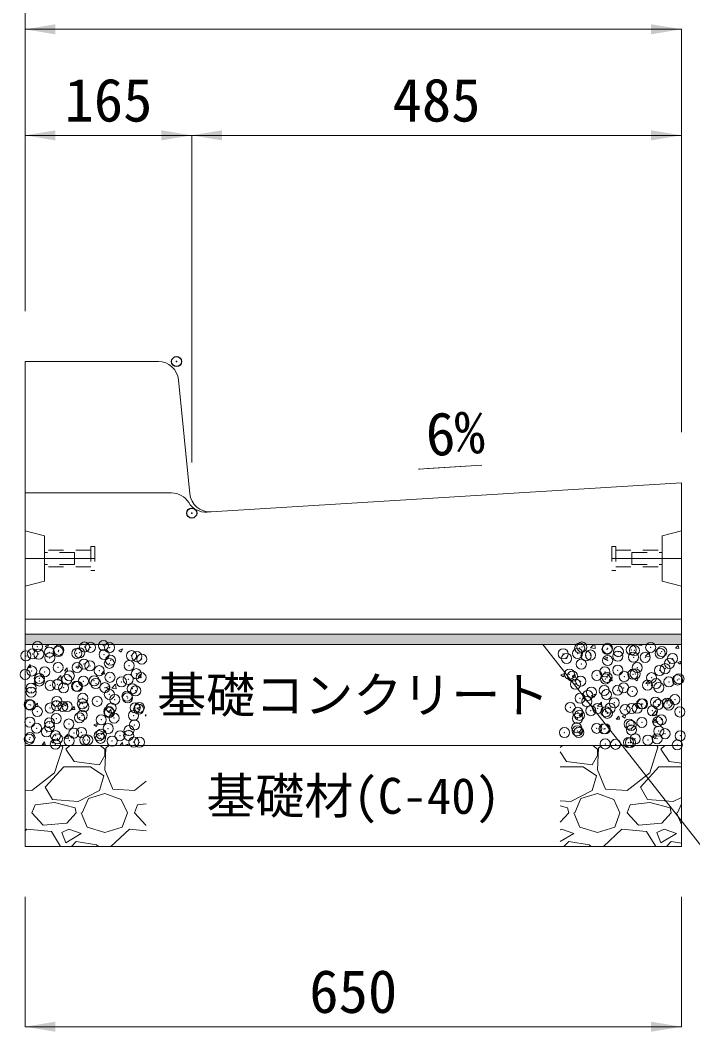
# Model space of a CAD drawing. Units: millimetres at full size. Extents: x 10958 to 33220, y 2125 to 9550.
# Drawn here: x 17003 to 17669, y 3627 to 4629 of the extents above; entities that cross this region are included whole.
import ezdxf
from ezdxf.enums import TextEntityAlignment as Align

# ---------------------------------------------------------------- set-up
doc = ezdxf.new("R2010")
doc.units = ezdxf.units.MM
doc.header["$LTSCALE"] = 20
doc.header["$PDMODE"] = 32
doc.header["$PDSIZE"] = 10
doc.linetypes.add('USER1', pattern=[1.35, 0.75, -0.6])
for name, color, linetype, lineweight in [('インサート', 3, 'USER1', 5), ('ハッチング_基礎', 150, 'Continuous', 5), ('中心線', 1, 'Continuous', 13), ('寸法線', 7, 'Continuous', 13), ('引出線', 4, 'Continuous', 13), ('本体', 2, 'Continuous', 13), ('舗装・基礎', 3, 'Continuous', 13)]:
    doc.layers.add(name, color=color, linetype=linetype, lineweight=lineweight)
for name, color, linetype in [('ハッチング_モルタル', 30, 'Continuous'), ('作業エリア', 11, 'Continuous'), ('文字', 41, 'Continuous')]:
    doc.layers.add(name, color=color, linetype=linetype)
doc.styles.add('ＭＳ ゴシック', font='')
doc.styles.get('ＭＳ ゴシック').set_extended_font_data('MS Gothic')

# ---------------------------------------------------------------- blocks, each defined once
blk = doc.blocks.new('filled_arrow')
at = {"color": 0, "linetype": 'Continuous', "lineweight": -2}
blk.add_solid([(7.5, 1.25), (0, 0), (7.5, -1.25)], dxfattribs=at)
blk = doc.blocks.new('open_arrow')
at = {"color": 0, "linetype": 'Continuous', "lineweight": -2}
blk.add_lwpolyline([(7.5, 1.25), (0, 0), (7.5, -1.25)], dxfattribs=at)

msp = doc.modelspace()

# ---------------------------------------------------------------- hatches: boundary and pattern name
at = {"layer": 'ハッチング_モルタル'}
msp.add_hatch(color=256, dxfattribs=at).paths.add_polyline_path([(17658.14, 4010.84), (17658.14, 4020.84), (17008.14, 4020.84), (17008.14, 4010.84)])

# ---------------------------------------------------------------- linework, layer by layer
at = {"layer": 'インサート'}
for p, q in [((17077.14, 4107.84), (17073.14, 4107.84)), ((17073.14, 4107.84), (17073.14, 4083.84)), ((17077.14, 4107.84), (17077.14, 4083.84)), ((17589.14, 4107.84), (17593.14, 4107.84)), ((17589.14, 4107.84), (17589.14, 4083.84)), ((17593.14, 4107.84), (17593.14, 4083.84)), ((17073.14, 4104.09), (17027.14, 4104.09)), ((17027.14, 4104.09), (17027.14, 4087.59)), ((17057.14, 4101.84), (17027.14, 4101.84)), ((17057.14, 4101.84), (17057.14, 4089.84)), ((17593.14, 4104.09), (17639.14, 4104.09)), ((17609.14, 4101.84), (17639.14, 4101.84)), ((17609.14, 4101.84), (17609.14, 4089.84)), ((17639.14, 4104.09), (17639.14, 4087.59)), ((17057.14, 4089.84), (17027.14, 4089.84)), ((17073.14, 4087.59), (17027.14, 4087.59)), ((17593.14, 4087.59), (17639.14, 4087.59)), ((17609.14, 4089.84), (17639.14, 4089.84)), ((17077.14, 4083.84), (17073.14, 4083.84)), ((17589.14, 4083.84), (17593.14, 4083.84))]:
    msp.add_line(p, q, dxfattribs=at)
at = {"layer": 'ハッチング_基礎'}
for p, q in [((17027.83, 4008.99), (17031.39, 4010.36)), ((17027.83, 4008.98), (17030.35, 4007.28)), ((17030.35, 4007.28), (17031.38, 4010.35)), ((17100.84, 4004.92), (17104.39, 4006.29)), ((17103.36, 4003.21), (17104.39, 4006.28)), ((17568.27, 4007.5), (17572.79, 4006.8)), ((17568.28, 4007.49), (17571.49, 4010.84)), ((17572.79, 4006.79), (17572.32, 4010.84)), ((17616.05, 4010.14), (17616.64, 4010.84)), ((17616.05, 4010.14), (17619.09, 4009.87)), ((17619.07, 4009.87), (17618.89, 4010.84)), ((17652.49, 4006.95), (17654.94, 4009.87)), ((17652.49, 4006.95), (17655.53, 4006.69)), ((17655.5, 4006.68), (17654.92, 4009.87)), ((17100.83, 4004.91), (17103.36, 4003.21)), ((17581.55, 3996.89), (17584.08, 3995.18)), ((17581.56, 3996.9), (17585.11, 3998.26)), ((17584.08, 3995.18), (17585.11, 3998.25)), ((17622.49, 3999.08), (17626.45, 4003.21)), ((17622.49, 3999.09), (17627.01, 3998.39)), ((17627.01, 3998.38), (17626.44, 4003.21)), ((17010.72, 3987.91), (17013.17, 3990.83)), ((17010.72, 3987.91), (17013.76, 3987.64)), ((17013.74, 3987.64), (17013.15, 3990.83)), ((17047.16, 3984.72), (17049.61, 3987.64)), ((17050.18, 3984.45), (17049.59, 3987.64)), ((17058.15, 3988.54), (17061.71, 3989.9)), ((17058.15, 3988.53), (17060.67, 3986.82)), ((17060.68, 3986.82), (17061.71, 3989.89)), ((17654.56, 3992.83), (17658.12, 3994.19)), ((17654.56, 3992.82), (17657.08, 3991.11)), ((17657.08, 3991.11), (17658.11, 3994.18)), ((17039.59, 3975.79), (17043.54, 3979.91)), ((17044.1, 3975.09), (17043.54, 3979.91)), ((17047.16, 3984.72), (17050.19, 3984.46)), ((17083.6, 3981.53), (17086.04, 3984.45)), ((17083.6, 3981.53), (17086.63, 3981.27)), ((17086.61, 3981.27), (17086.03, 3984.45)), ((17120.03, 3978.35), (17122.48, 3981.27)), ((17120.03, 3978.35), (17123.07, 3978.08)), ((17123.05, 3978.08), (17122.46, 3981.26)), ((17538.87, 3980.51), (17542.43, 3981.88)), ((17538.87, 3980.5), (17541.4, 3978.8)), ((17541.4, 3978.8), (17542.43, 3981.87)), ((17550.23, 3978.3), (17552.68, 3981.22)), ((17550.23, 3978.3), (17553.26, 3978.04)), ((17553.24, 3978.03), (17552.66, 3981.22)), ((17586.66, 3975.12), (17589.11, 3978.04)), ((17589.68, 3974.85), (17589.09, 3978.03)), ((17611.87, 3976.43), (17614.4, 3974.73)), ((17611.88, 3976.44), (17615.44, 3977.81)), ((17614.4, 3974.73), (17615.43, 3977.8)), ((17015.46, 3972.14), (17017.99, 3970.44)), ((17015.47, 3972.15), (17019.03, 3973.52)), ((17017.99, 3970.44), (17019.02, 3973.51)), ((17039.59, 3975.8), (17044.1, 3975.09)), ((17088.47, 3968.08), (17091, 3966.37)), ((17088.48, 3968.09), (17092.03, 3969.45)), ((17091, 3966.37), (17092.03, 3969.44)), ((17093.8, 3967.38), (17097.76, 3971.5)), ((17093.8, 3967.39), (17098.32, 3966.69)), ((17098.32, 3966.68), (17097.76, 3971.5)), ((17586.66, 3975.12), (17589.7, 3974.85)), ((17623.1, 3971.93), (17625.55, 3974.85)), ((17623.1, 3971.93), (17626.14, 3971.66)), ((17626.12, 3971.66), (17625.53, 3974.84)), ((17569.19, 3960.05), (17571.72, 3958.34)), ((17569.2, 3960.06), (17572.75, 3961.42)), ((17571.72, 3958.34), (17572.75, 3961.41)), ((17642.2, 3955.99), (17645.76, 3957.36)), ((17644.72, 3954.28), (17645.75, 3957.35)), ((17017.77, 3949.7), (17020.22, 3952.62)), ((17017.77, 3949.7), (17020.81, 3949.43)), ((17020.79, 3949.43), (17020.2, 3952.61)), ((17045.79, 3951.7), (17049.35, 3953.07)), ((17045.79, 3951.69), (17048.31, 3949.99)), ((17048.31, 3949.99), (17049.34, 3953.06)), ((17054.21, 3946.51), (17056.66, 3949.43)), ((17054.21, 3946.51), (17057.24, 3946.25)), ((17057.22, 3946.24), (17056.64, 3949.43)), ((17090.64, 3943.32), (17093.09, 3946.24)), ((17093.66, 3943.05), (17093.07, 3946.24)), ((17118.79, 3947.62), (17121.32, 3945.92)), ((17118.8, 3947.63), (17122.35, 3949)), ((17121.32, 3945.92), (17122.35, 3948.99)), ((17575.01, 3949.6), (17578.97, 3953.72)), ((17575.01, 3949.6), (17579.53, 3948.9)), ((17579.53, 3948.9), (17578.96, 3953.72)), ((17642.2, 3955.98), (17644.72, 3954.28)), ((17090.64, 3943.32), (17093.68, 3943.06)), ((17127.08, 3940.14), (17128.14, 3941.39)), ((17127.08, 3940.14), (17128.14, 3940.04)), ((17557.28, 3940.09), (17559.72, 3943.01)), ((17557.28, 3940.09), (17560.31, 3939.83)), ((17560.29, 3939.82), (17559.7, 3943.01)), ((17593.71, 3936.91), (17596.16, 3939.82)), ((17593.71, 3936.9), (17596.75, 3936.64)), ((17596.73, 3936.64), (17596.14, 3939.82)), ((17599.51, 3939.6), (17602.04, 3937.89)), ((17599.52, 3939.61), (17603.08, 3940.97)), ((17602.04, 3937.89), (17603.07, 3940.96)), ((17629.22, 3941.2), (17633.74, 3940.5)), ((17629.23, 3941.19), (17633.18, 3945.31)), ((17630.15, 3933.72), (17632.6, 3936.64)), ((17633.17, 3933.45), (17632.58, 3936.63)), ((17633.74, 3940.49), (17633.18, 3945.31)), ((17076.11, 3931.25), (17079.67, 3932.61)), ((17076.11, 3931.24), (17078.64, 3929.53)), ((17078.64, 3929.53), (17079.67, 3932.6)), ((17630.15, 3933.72), (17633.19, 3933.45)), ((17033.43, 3914.86), (17036.99, 3916.23)), ((17035.95, 3913.15), (17036.98, 3916.22)), ((17046.32, 3917.9), (17050.28, 3922.02)), ((17046.32, 3917.9), (17050.84, 3917.2)), ((17050.84, 3917.19), (17050.28, 3922.02)), ((17556.83, 3923.21), (17559.36, 3921.51)), ((17556.84, 3923.22), (17560.39, 3924.59)), ((17559.36, 3921.51), (17560.39, 3924.58)), ((17629.84, 3919.15), (17633.4, 3920.52)), ((17629.84, 3919.14), (17632.36, 3917.44)), ((17632.36, 3917.44), (17633.39, 3920.51)), ((17024.82, 3911.49), (17027.27, 3914.41)), ((17024.82, 3911.49), (17027.86, 3911.22)), ((17027.84, 3911.22), (17027.25, 3914.4)), ((17033.43, 3914.85), (17035.95, 3913.15)), ((17037.18, 3883.58), (17045.31, 3908.98)), ((17045.31, 3908.98), (17044.17, 3910.84)), ((17052.26, 3910.84), (17048.36, 3906.95)), ((17048.36, 3906.95), (17056.49, 3894.76)), ((17063.39, 3910.84), (17063.71, 3911.22)), ((17063.75, 3910.84), (17063.69, 3911.21)), ((17086.97, 3906.95), (17082.51, 3910.84)), ((17087.98, 3907.96), (17086.97, 3886.63)), ((17086.97, 3900.85), (17086.97, 3906.95)), ((17091.14, 3910.84), (17087.98, 3907.96)), ((17101.84, 3910.84), (17104.5, 3913.61)), ((17104.81, 3910.84), (17104.49, 3913.61)), ((17106.57, 3910.84), (17109.99, 3912.16)), ((17109.55, 3910.84), (17109.99, 3912.15)), ((17540.26, 3910.84), (17538.14, 3908.72)), ((17574.97, 3906.95), (17570.51, 3910.84)), ((17575.98, 3907.96), (17574.97, 3886.63)), ((17574.97, 3900.85), (17574.97, 3906.95)), ((17579.14, 3910.84), (17575.98, 3907.96)), ((17626.78, 3883.58), (17634.91, 3908.98)), ((17634.91, 3908.98), (17633.77, 3910.84)), ((17641.86, 3910.84), (17637.96, 3906.95)), ((17637.96, 3906.95), (17646.09, 3894.76)), ((17081.89, 3891.71), (17086.97, 3900.85)), ((17538.14, 3904.28), (17544.49, 3894.76)), ((17569.89, 3891.71), (17574.97, 3900.85)), ((17028.04, 3869.36), (17046.33, 3889.68)), ((17046.33, 3889.68), (17072.74, 3889.68)), ((17056.49, 3894.76), (17081.89, 3891.71)), ((17072.74, 3889.68), (17085.95, 3880.53)), ((17086.97, 3886.63), (17095.09, 3867.32)), ((17538.14, 3889.68), (17560.74, 3889.68)), ((17544.49, 3894.76), (17569.89, 3891.71)), ((17560.74, 3889.68), (17573.95, 3880.53)), ((17574.97, 3886.63), (17583.09, 3867.32)), ((17617.64, 3869.36), (17635.93, 3889.68)), ((17635.93, 3889.68), (17658.14, 3889.68)), ((17646.09, 3894.76), (17658.14, 3893.31)), ((17014.83, 3866.31), (17037.18, 3883.58)), ((17085.95, 3880.53), (17081.89, 3866.31)), ((17573.95, 3880.53), (17569.89, 3866.31)), ((17604.43, 3866.31), (17626.78, 3883.58)), ((17008.14, 3866.63), (17014.83, 3866.31)), ((17035.15, 3857.16), (17028.04, 3869.36)), ((17081.89, 3866.31), (17060.55, 3855.13)), ((17095.09, 3867.32), (17116.43, 3866.31)), ((17116.43, 3866.31), (17128.14, 3875.35)), ((17569.89, 3866.31), (17548.55, 3855.13)), ((17583.09, 3867.32), (17604.43, 3866.31)), ((17624.75, 3857.16), (17617.64, 3869.36)), ((17060.55, 3855.13), (17035.15, 3857.16)), ((17064.61, 3843.96), (17070.71, 3858.18)), ((17070.71, 3858.18), (17086.97, 3863.26)), ((17086.97, 3863.26), (17103.22, 3857.16)), ((17103.22, 3857.16), (17109.32, 3843.96)), ((17552.61, 3843.96), (17558.71, 3858.18)), ((17558.71, 3858.18), (17574.97, 3863.26)), ((17574.97, 3863.26), (17591.22, 3857.16)), ((17591.22, 3857.16), (17597.32, 3843.96)), ((17650.15, 3855.13), (17624.75, 3857.16)), ((17658.14, 3859.31), (17650.15, 3855.13)), ((17014.83, 3843.96), (17017.88, 3852.08)), ((17037.18, 3854.12), (17017.88, 3852.08)), ((17057.5, 3849.04), (17037.18, 3854.12)), ((17058.52, 3843.96), (17057.5, 3849.04)), ((17116.43, 3843.96), (17119.48, 3852.08)), ((17128.14, 3852.99), (17119.48, 3852.08)), ((17548.55, 3855.13), (17538.14, 3855.96)), ((17545.5, 3849.04), (17538.14, 3850.88)), ((17546.52, 3843.96), (17545.5, 3849.04)), ((17604.43, 3843.96), (17607.48, 3852.08)), ((17626.78, 3854.12), (17607.48, 3852.08)), ((17647.1, 3849.04), (17626.78, 3854.12)), ((17648.12, 3843.96), (17647.1, 3849.04)), ((17654.21, 3843.96), (17658.14, 3853.1)), ((17026.01, 3831.76), (17014.83, 3843.96)), ((17058.52, 3843.96), (17049.37, 3833.8)), ((17063.6, 3843.96), (17069.69, 3829.73)), ((17104.24, 3829.73), (17109.32, 3843.96)), ((17127.61, 3831.76), (17116.43, 3843.96)), ((17546.52, 3843.96), (17538.14, 3834.64)), ((17551.6, 3843.96), (17557.69, 3829.73)), ((17592.24, 3829.73), (17597.32, 3843.96)), ((17615.61, 3831.76), (17604.43, 3843.96)), ((17648.12, 3843.96), (17638.97, 3833.8)), ((17653.2, 3843.96), (17658.14, 3832.44)), ((17009.75, 3827.7), (17008.14, 3826.22)), ((17034.13, 3825.67), (17009.75, 3827.7)), ((17049.37, 3833.8), (17026.01, 3831.76)), ((17051.41, 3827.7), (17044.29, 3824.65)), ((17063.6, 3823.64), (17051.41, 3827.7)), ((17069.69, 3829.73), (17086.97, 3824.65)), ((17086.97, 3824.65), (17104.24, 3829.73)), ((17111.35, 3827.7), (17092.89, 3810.84)), ((17128.14, 3826.3), (17111.35, 3827.7)), ((17128.14, 3831.81), (17127.61, 3831.76)), ((17539.41, 3827.7), (17538.14, 3827.15)), ((17551.6, 3823.64), (17539.41, 3827.7)), ((17557.69, 3829.73), (17574.97, 3824.65)), ((17574.97, 3824.65), (17592.24, 3829.73)), ((17599.35, 3827.7), (17580.89, 3810.84)), ((17623.73, 3825.67), (17599.35, 3827.7)), ((17638.97, 3833.8), (17615.61, 3831.76)), ((17641.01, 3827.7), (17633.89, 3824.65)), ((17653.2, 3823.64), (17641.01, 3827.7)), ((17043.19, 3810.84), (17034.13, 3825.67)), ((17044.29, 3824.65), (17048.36, 3814.49)), ((17048.36, 3814.49), (17063.6, 3823.64)), ((17538.14, 3815.56), (17551.6, 3823.64)), ((17632.79, 3810.84), (17623.73, 3825.67)), ((17633.89, 3824.65), (17637.96, 3814.49)), ((17637.96, 3814.49), (17653.2, 3823.64)), ((17058.52, 3815.51), (17053.86, 3810.84)), ((17078.84, 3812.46), (17058.52, 3815.51)), ((17080.69, 3810.84), (17078.84, 3812.46)), ((17546.52, 3815.51), (17541.86, 3810.84)), ((17566.84, 3812.46), (17546.52, 3815.51)), ((17568.69, 3810.84), (17566.84, 3812.46)), ((17648.12, 3815.51), (17643.46, 3810.84)), ((17658.14, 3814.01), (17648.12, 3815.51))]:
    msp.add_line(p, q, dxfattribs=at)
for p in [(17015.25, 4001.39), (17020.3, 4008.59), (17032.06, 4003.05), (17040.81, 4003.67), (17041.33, 4004.97), (17059.18, 4001.9), (17062.09, 4002.52), (17066.99, 4008.22), (17072.89, 4007.9), (17085.61, 4009.57), (17091.72, 4007.61), (17541.01, 4001.42), (17555.36, 4001.78), (17557.41, 4007.1), (17559.67, 4008.21), (17584.53, 4005.95), (17584.99, 4006.87), (17595.79, 4003.63), (17608.51, 4005.31), (17611.65, 4004.81), (17627.75, 4007.84), (17637.18, 4001.94), (17638.77, 4003.66), (17008.85, 3999.47), (17021.57, 4001.14), (17032.47, 3997.44), (17066.38, 3991.31), (17086.3, 4000.75), (17091.49, 3992.07), (17092.76, 3995.12), (17113.42, 3999.61), (17118.84, 3998.7), (17123.57, 3996.29), (17544.47, 3996.87), (17559.05, 3991.3), (17563.71, 3999.41), (17568.12, 4000.27), (17585.13, 3994.88), (17595.24, 3999.13), (17610.79, 3998.13), (17622.36, 3997.98), (17646.47, 3992.03), (17649.48, 3996.84), (17014.63, 3984.48), (17027.45, 3983.64), (17040.72, 3988.06), (17059.53, 3987.86), (17072.25, 3989.53), (17081.5, 3984.75), (17111.12, 3989.83), (17118.23, 3981.79), (17547.31, 3981.28), (17582.43, 3983.59), (17595.15, 3985.27), (17610.18, 3981.22), (17612.51, 3981.64), (17614.39, 3987.8), (17636.56, 3985.03), (17642.14, 3986.73), (17008.21, 3981.1), (17022.17, 3977.09), (17022.24, 3974.57), (17049.29, 3975.94), (17051.87, 3979.66), (17065.76, 3974.4), (17076.41, 3974.8), (17078.12, 3972.03), (17092.14, 3978.21), (17103.52, 3973.65), (17110.2, 3976.26), (17122.92, 3977.93), (17550.35, 3979.37), (17553.26, 3971.47), (17558.43, 3974.39), (17574.43, 3980.13), (17582.89, 3976.56), (17584.52, 3977.97), (17601.54, 3978.98), (17628.66, 3977.84), (17633.1, 3971.99), (17645.82, 3973.66), (17654.31, 3975.57), (17655.78, 3976.69), (17014.02, 3967.57), (17014.08, 3963.6), (17032.88, 3970.26), (17040.1, 3971.15), (17046.16, 3967.82), (17058.88, 3969.5), (17060, 3969.12), (17087.12, 3967.97), (17091.53, 3961.3), (17114.24, 3966.83), (17117.61, 3964.87), (17569.07, 3963.56), (17581.78, 3965.23), (17595.06, 3965.4), (17601.02, 3967.77), (17609.56, 3964.31), (17624.69, 3970.49), (17635.94, 3968.12), (17012.06, 3951.26), (17039.48, 3954.24), (17064.76, 3952), (17065.14, 3957.49), (17079.4, 3954.44), (17096.84, 3956.22), (17109.02, 3959.52), (17109.56, 3957.89), (17557.82, 3957.48), (17564.53, 3954.17), (17565.43, 3960.32), (17583.9, 3961.06), (17591.65, 3953.03), (17618.77, 3951.88), (17619.74, 3951.95), (17632.46, 3953.63), (17635.32, 3951.21), (17644.09, 3952.71), (17651.7, 3956.16), (17013.4, 3950.66), (17020.15, 3944.26), (17032.8, 3947.79), (17039.18, 3950.12), (17045.52, 3949.46), (17049.77, 3949.35), (17066.3, 3948.97), (17090.91, 3944.39), (17091.57, 3943.28), (17093.42, 3947.83), (17116.99, 3947.96), (17120.54, 3946.68), (17121.2, 3948.37), (17548.13, 3948.49), (17555.7, 3943.52), (17568.42, 3945.2), (17575.24, 3947.35), (17583.28, 3944.15), (17584.84, 3942.54), (17587.66, 3947.73), (17602.36, 3946.2), (17608.94, 3947.4), (17614.46, 3947.63), (17629.48, 3945.06), (17645.89, 3950.73), (17656.6, 3943.91), (17012.78, 3933.75), (17032.32, 3933.11), (17038.86, 3937.33), (17051.39, 3931.96), (17061.94, 3938.2), (17064.52, 3940.58), (17083.48, 3936.18), (17096.19, 3937.86), (17115.43, 3940.39), (17555.21, 3937.46), (17557.2, 3940.57), (17606.38, 3931.92), (17619.09, 3933.59), (17634.71, 3934.3), (17638.33, 3936.12), (17019.44, 3927.75), (17029.29, 3924.16), (17032.15, 3929.43), (17056.41, 3923.01), (17063.91, 3923.67), (17083.53, 3921.87), (17090.29, 3927.48), (17110.97, 3925.5), (17116.37, 3931.05), (17542.34, 3923.49), (17554.43, 3928.35), (17555.05, 3925.16), (17556.58, 3923.66), (17574.29, 3927.69), (17581.54, 3927.2), (17582.66, 3927.24), (17608.32, 3930.49), (17608.66, 3926.06), (17635.78, 3924.91), (17641.99, 3922.4), (17012.16, 3916.84), (17012.88, 3918.48), (17038.03, 3911.92), (17038.25, 3920.41), (17040, 3917.34), (17051.72, 3915.33), (17067.12, 3916.19), (17070.11, 3916.15), (17081.35, 3920.42), (17082.83, 3917.82), (17094.24, 3915.04), (17102.07, 3920.35), (17110.64, 3920.72), (17115.75, 3914.14), (17121.35, 3913.9), (17582.74, 3912.23), (17593.01, 3911.88), (17605.73, 3913.56), (17607.7, 3913.58), (17612.36, 3917.32), (17624.97, 3916.09), (17634.09, 3917.39), (17654.16, 3911.25), (17657.05, 3920.31)]:
    msp.add_point(p, dxfattribs=at)
at = {"layer": '中心線'}
for p, q in [((17008.14, 4095.84), (17077.14, 4095.84)), ((17658.14, 4095.84), (17589.14, 4095.84))]:
    msp.add_line(p, q, dxfattribs=at)
at = {"layer": '作業エリア'}
for p in [(17158.14, 4290.84), (17173.14, 4140.84)]:
    msp.add_point(p, dxfattribs=at)
at = {"layer": '寸法線'}
for p, q in [((17008.14, 4619.84), (17008.14, 4897.11)), ((17658.14, 4619.84), (17008.14, 4619.84)), ((17008.14, 4340.84), (17008.14, 4619.84)), ((17658.14, 4220.84), (17658.14, 4619.84)), ((17173.14, 4514.84), (17008.14, 4514.84)), ((17008.14, 4340.84), (17008.14, 4514.84)), ((17658.14, 4514.84), (17173.14, 4514.84)), ((17173.14, 4190.84), (17173.14, 4514.84)), ((17173.14, 4190.84), (17173.14, 4514.84)), ((17658.14, 4220.84), (17658.14, 4514.84)), ((17008.14, 3760.84), (17008.14, 3632.26)), ((17658.14, 3760.84), (17658.14, 3632.26)), ((17008.14, 3632.26), (17658.14, 3632.26))]:
    msp.add_line(p, q, dxfattribs=at)
at = {"layer": '引出線'}
for points in [[(17397.79, 4184.33), (17460.36, 4188.2), (17407.01, 4184.9)], [(17520.97, 4010.84), (17728.46, 3747.06), (18185.87, 3747.06)]]:
    msp.add_lwpolyline(points, dxfattribs=at)
at = {"layer": '本体'}
for p, q in [((17008.14, 4290.84), (17008.14, 4020.84)), ((17140.04, 4290.84), (17008.14, 4290.84)), ((17159.94, 4272.83), (17171.22, 4160)), ((17658.14, 4170.84), (17192.35, 4142.03)), ((17658.14, 4170.84), (17658.14, 4020.84)), ((17153.04, 4160.84), (17008.14, 4160.84)), ((17192.35, 4142.03), (17188.37, 4141.79)), ((17658.14, 4020.84), (17008.14, 4020.84))]:
    msp.add_line(p, q, dxfattribs=at)
at = {"layer": '本体', "lineweight": 9}
for p, q in [((17008.14, 4123.34), (17027.14, 4118.34)), ((17027.14, 4118.34), (17027.14, 4073.34)), ((17658.14, 4123.34), (17639.14, 4118.34)), ((17639.14, 4118.34), (17639.14, 4073.34)), ((17008.14, 4068.34), (17027.14, 4073.34)), ((17658.14, 4068.34), (17639.14, 4073.34))]:
    msp.add_line(p, q, dxfattribs=at)
at = {"layer": '本体', "lineweight": 5}
msp.add_line((17658.14, 4035.84), (17008.14, 4035.84), dxfattribs=at)
at = {"layer": '本体'}
for centre, start, end in [((17140.04, 4270.84), 5.71059, 90), ((17153.04, 4140.84), 31.50748, 90), ((17191.12, 4161.99), 185.71059, 273.53956), ((17187.14, 4161.75), 211.50748, 273.53956)]:
    msp.add_arc(centre, 20, start, end, dxfattribs=at)
at = {"layer": '舗装・基礎'}
for points in [[(17008.14, 4020.84), (17658.14, 4020.84), (17658.14, 4010.84), (17008.14, 4010.84)], [(17008.14, 4010.84), (17658.14, 4010.84), (17658.14, 3910.84), (17008.14, 3910.84)], [(17008.14, 3910.84), (17658.14, 3910.84), (17658.14, 3810.84), (17008.14, 3810.84)]]:
    msp.add_lwpolyline(points, close=True, dxfattribs=at)

# ---------------------------------------------------------------- block references
at = {"layer": '寸法線', "xscale": 4, "yscale": 4}
for p in [(17008.14, 4619.84), (17008.14, 4514.84), (17173.14, 4514.84), (17008.14, 3632.26)]:
    msp.add_blockref('filled_arrow', p, dxfattribs=at)
at = {"layer": '寸法線', "xscale": 4, "yscale": 4, "rotation": 180}
for p in [(17658.14, 4619.84), (17173.14, 4514.84), (17658.14, 4514.84), (17658.14, 3632.26)]:
    msp.add_blockref('filled_arrow', p, dxfattribs=at)
at = {"layer": '引出線', "xscale": 0.133, "yscale": 0.133}
for name, p, rotation in [('open_arrow', (17397.79, 4184.33), 3.5), ('filled_arrow', (17520.97, 4010.84), 308.2)]:
    msp.add_blockref(name, p, dxfattribs=dict(at, rotation=rotation))

# ---------------------------------------------------------------- texts
at = {"layer": '寸法線', "style": 'ＭＳ ゴシック'}
for s, p in [('165', (17090.64, 4549.84)), ('485', (17415.64, 4549.84)), ('650', (17333.14, 3667.26))]:
    msp.add_text(s, height=42.72, dxfattribs=at).set_placement(p, align=Align.MIDDLE_CENTER)
at = {"layer": '引出線', "style": 'ＭＳ ゴシック'}
msp.add_text('6%', height=42.72, rotation=3.54, dxfattribs=at).set_placement((17403.62, 4239.71), align=Align.TOP_LEFT)
at = {"layer": '文字', "style": 'ＭＳ ゴシック'}
for s, p in [('基礎コンクリート', (17333.14, 3960.84)), ('基礎材(C-40)', (17333.14, 3860.84))]:
    msp.add_text(s, height=35.6, dxfattribs=at).set_placement(p, align=Align.MIDDLE_CENTER)

doc.saveas('drawing.dxf')
